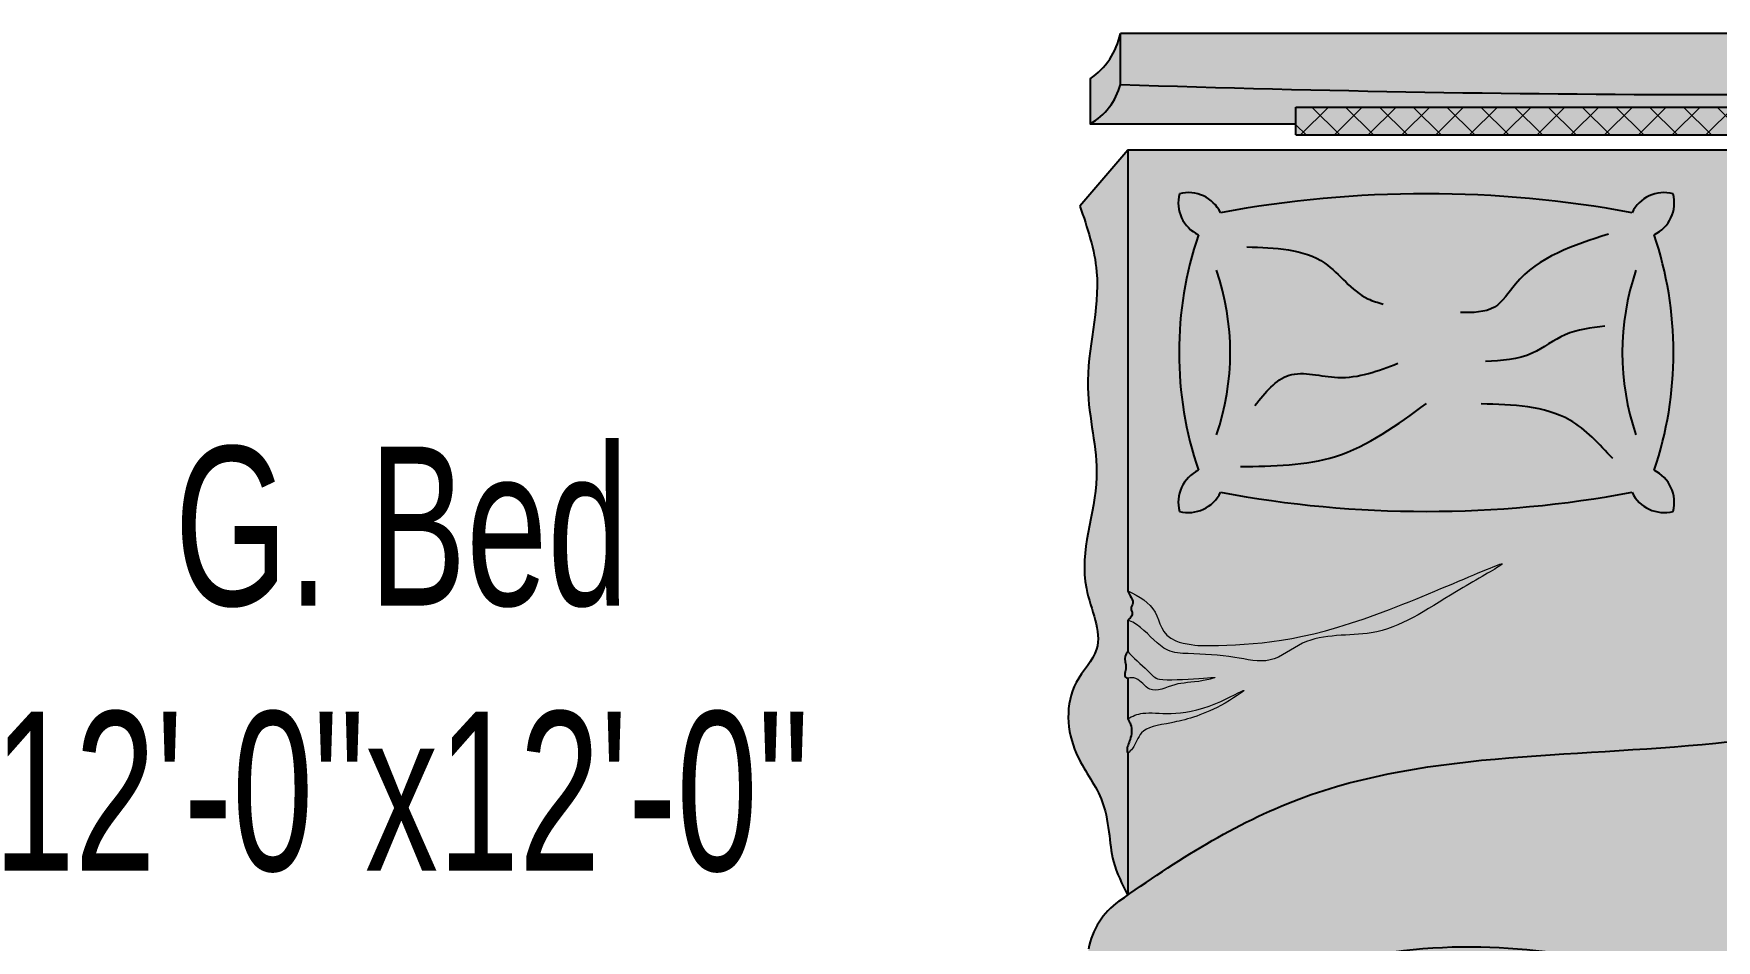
# Model space of a CAD drawing. Header units: inches. Extents: x 64086 to 138972, y -13497 to 16809.
# Drawn here: x 100454.3 to 100538.9, y -10413.9 to -10368.3 of the extents above; entities that cross this region are included whole.
import ezdxf

# ---------------------------------------------------------------- set-up
doc = ezdxf.new("R2010")
doc.units = ezdxf.units.IN
doc.header["$LTSCALE"] = 0.5
doc.header["$MEASUREMENT"] = 0
doc.layers.add('estofado', color=7, linetype='Continuous', lineweight=25)
doc.layers.add('Text-2', color=7, linetype='Continuous', lineweight=18)
doc.styles.add('STYLE1', font='ARIALN.TTF', dxfattribs={"width": 0.8})

# ---------------------------------------------------------------- blocks, each defined once
blk = doc.blocks.new('Cama Box Regencia LOLA')
at = {"layer": 'estofado', "lineweight": 5, "ltscale": 0.2}
h = blk.add_hatch(color=256, dxfattribs=at)
h.dxf.hatch_style = 1
h.set_gradient(color1=(139, 102, 75), color2=(43, 31, 23), one_color=1, tint=0.1299999952316284)
h.paths.add_polyline_path([(-0.8097611300671588, -0.06764348262976227), (-0.8097611300671588, 0, -0.1973270565007711), (-0.8500000000000227, -0.06000000000011596), (-0.8500000000000227, -0.1200000000000045, 0.2083477308151313)])
h = blk.add_hatch(color=256, dxfattribs=at)
h.dxf.hatch_style = 1
h.set_gradient(color1=(139, 102, 75), color2=(43, 31, 23), one_color=1, tint=0.1299999952316284, name='CURVED')
h.paths.add_polyline_path([(0.8097611300672725, 0), (-0.8097611300671588, 0), (-0.8097611300671588, -0.06764348262970543, 0.01663836806749312), (0.8097611300672725, -0.0676434823212162)])
h = blk.add_hatch(color=256, dxfattribs=at)
h.dxf.hatch_style = 1
h.set_gradient(color1=(139, 102, 75), color2=(43, 31, 23), one_color=1, tint=0.1299999952316284, name='INVCURVED')
h.paths.add_polyline_path([(0.8097611299908749, -0.06764348232377415, -0.0166383680667078), (-0.8097611300671588, -0.06764348262976227, -0.2083477308153698), (-0.8500000000001364, -0.1200000000000045), (-0.5763381074484641, -0.1200000000000045), (-0.5763381074485778, -0.0977075818103117), (0.5763381073808205, -0.0977075818103117), (0.5763381073808205, -0.1200000000000045), (0.8500000000000227, -0.1200000000000045, -0.2083477318100794)])
h = blk.add_hatch(color=256, dxfattribs=at)
h.dxf.hatch_style = 1
h.set_gradient(color1=(139, 102, 75), color2=(198, 169, 149), one_color=1, tint=0.6800000071525574, name='CYLINDER')
h.paths.add_polyline_path([(0.5763381073808205, -0.09770758181036854), (-0.5763381074484641, -0.0977075818103117), (-0.5763381074485778, -0.1348263709859339), (0.5763381073808205, -0.134826370985877)])
h = blk.add_hatch(dxfattribs=at)
h.set_pattern_fill('ANSI37,_O', color=256, scale=0.01)
h.set_pattern_definition([(45, (-24.74368160026529, -44.17612681992631), (-0.02245064030267288, 0.02245064030267288), []), (135, (-24.74368160026529, -44.17612681992631), (-0.02245064030267288, -0.02245064030267288), [])])
h.paths.add_polyline_path([(0.5763381073808205, -0.09770758181036854), (-0.5763381074484641, -0.0977075818103117), (-0.5763381074485778, -0.1348263709859339), (0.5763381073808205, -0.134826370985877)])
h = blk.add_hatch(color=256, dxfattribs=at)
h.dxf.hatch_style = 1
h.set_gradient(color1=(240, 232, 219), color2=(213, 190, 154), one_color=1, tint=0.7200000286102295)
edge = h.paths.add_edge_path()
edge.add_line((-0.8000000000000682, -0.1548023628405417), (-0.863597199697665, -0.2293271111754507))
edge.add_spline(control_points=[(-0.8635971996977787, -0.2293271111754507), (-0.8537222782123308, -0.258285373872468), (-0.8269013755602828, -0.3369378214810581), (-0.867491287656776, -0.459593275833015), (-0.8253488717912205, -0.6001498518888297), (-0.8771423076391329, -0.7139760714239287), (-0.8243323781925938, -0.8129899320257437), (-0.8850449872877562, -0.8716602542656915), (-0.879518062107536, -0.9542863467743246), (-0.8339551707063038, -1.008464155856984), (-0.824567292460074, -1.0599846301198), (-0.8208601923470269, -1.10465588717409), (-0.8073908324747663, -1.131238421004809), (-0.7999999999999545, -1.1458246415948)], knot_values=[0, 0, 0, 0, 0.09018023105643881, 0.2449351320798513, 0.3646438241986237, 0.5132330690395209, 0.5950634960661151, 0.646820388242338, 0.740988272125753, 0.8098674202588054, 0.8551784313864677, 0.8950360916221497, 0.9434986994854019, 0.9434986994854019, 0.9434986994854019, 0.9434986994854019], degree=3, periodic=0)
edge.add_line((-0.7999999999999545, -1.145824641594857), (-0.7999999999999545, -0.9571831923306604))
edge.add_spline(control_points=[(-0.8000000000001819, -0.9571831923294098), (-0.8003674620557604, -0.9560020588672273), (-0.8014778173377408, -0.9524330433489467), (-0.799534669348418, -0.9460450666617248), (-0.7963405736333016, -0.9382358308520793), (-0.7944188048602427, -0.928904014738464), (-0.7953122817383473, -0.919068339148339), (-0.7985341887020923, -0.9137677522519994), (-0.7999999999999545, -0.911356242470788)], knot_values=[0, 0, 0, 0, 0.003660913003178494, 0.01106213289003575, 0.01903160760236745, 0.02928736128191212, 0.03932861524520086, 0.04771003989559683, 0.04771003989559683, 0.04771003989559683, 0.04771003989559683], degree=3, periodic=0)
edge.add_line((-0.8000000000000682, -0.9113562424705037), (-0.7999999999999545, -0.8573491405791174))
edge.add_spline(control_points=[(-0.7999999999999545, -0.8573491405791174), (-0.8011509914009594, -0.8570771933481751), (-0.804102924754261, -0.8563797336621519), (-0.8039036519178353, -0.8498286502876908), (-0.8010279369466389, -0.841359554256826), (-0.805623441450507, -0.8302818657685407), (-0.8013184817582442, -0.8238273834048186), (-0.7999999999999545, -0.8218505664625013)], knot_values=[0, 0, 0, 0, 0.00323058810341826, 0.008285449190587369, 0.01595143776938798, 0.03158668717773788, 0.03848939718788134, 0.03848939718788134, 0.03848939718788134, 0.03848939718788134], degree=3, periodic=0)
edge.add_line((-0.7999999999999545, -0.8218505664625582), (-0.7999999999999545, -0.7800193173444541))
edge.add_spline(control_points=[(-0.7999999999999545, -0.7800193173443404), (-0.7985416092056994, -0.7788853679199974), (-0.7956241855360986, -0.7766169698310819), (-0.7929439183725435, -0.7707329795046576), (-0.7969680334608711, -0.7644035258254576), (-0.7912681985083054, -0.7566015403456845), (-0.7963938877088594, -0.7483952775559715), (-0.798936373489596, -0.7431699116222603), (-0.7999999999998408, -0.740983925853925)], knot_values=[0, 0, 0, 0, 0.005548127908248948, 0.01109869847316836, 0.01747460509478682, 0.02515561728524743, 0.03551924628982295, 0.04297298497359907, 0.04297298497359907, 0.04297298497359907, 0.04297298497359907], degree=3, periodic=0)
edge.add_line((-0.7999999999999545, -0.740983925853584), (-0.8000000000000682, -0.1548023628405417))
h = blk.add_hatch(color=256, dxfattribs=at)
h.dxf.hatch_style = 1
h.set_gradient(color1=(240, 232, 219), color2=(213, 190, 154), one_color=1, tint=0.7200000286102295, name='CURVED')
edge = h.paths.add_edge_path()
edge.add_spline(control_points=[(0.343533776195045, -0.8455058148597345), (0.2879313990920309, -0.8167160606696484), (0.2054770794474052, -0.7744470032542381), (0.09541933947593861, -0.7742416952675626), (-0.08853635023285733, -0.7276964167006668), (0.2428192566063672, -0.7672518992321216), (0.345087521536243, -0.8076697826234067), (0.3825206986321064, -0.8228555492498799)], knot_values=[0.005631510335742829, 0.005631510335742829, 0.005631510335742829, 0.005631510335742829, 0.1860138916206105, 0.2660015162584448, 0.3570871810327863, 0.5963901805690979, 0.7397317389089879, 0.7397317389089879, 0.7397317389089879, 0.7397317389089879], degree=3, periodic=0)
edge.add_spline(control_points=[(0.3825206986325611, -0.8228555492497662), (0.3974221570828149, -0.8135511441712424), (0.4121061736600495, -0.8037181558521524), (0.426684990653257, -0.7937075488799223)], knot_values=[1.358237767273279, 1.358237767273279, 1.358237767273279, 1.358237767273279, 1.409915662372559, 1.409915662372559, 1.409915662372559, 1.409915662372559], degree=3, periodic=0)
edge.add_spline(control_points=[(0.4266849905698109, -0.7937075489369931), (0.3998777739682282, -0.7821381809783361), (0.3476761897024971, -0.7634757898491671), (0.2670618099601825, -0.7565375622627357), (0.08357250727965493, -0.7192994417154637), (0.288524529784695, -0.7446405493717521), (0.4247448861246994, -0.7759943071475277), (0.4449816270193878, -0.7810438091316882)], knot_values=[0.1043639306803623, 0.1043639306803623, 0.1043639306803623, 0.1043639306803623, 0.1896363068641149, 0.2696239315019491, 0.3607095962762907, 0.6000125958126024, 0.6446217338078728, 0.6446217338078728, 0.6446217338078728, 0.6446217338078728], degree=3, periodic=0)
edge.add_spline(control_points=[(0.4449816270197289, -0.7810438091316882), (0.5029779388527231, -0.7406836481117693), (0.5966687145296419, -0.6736247633211292), (0.7071737530245628, -0.6656573253703186), (0.75170124833312, -0.667223830225339)], knot_values=[1.431590322817981, 1.431590322817981, 1.431590322817981, 1.431590322817981, 1.63814180148235, 1.770695287284994, 1.770695287284994, 1.770695287284994, 1.770695287284994], degree=3, periodic=0)
edge.add_arc((0.7481853615017826, -0.7671620038117339), 0.09999999999998879, 58.79200339781369, 87.98512997550938, ccw=False)
edge.add_line((0.8000000000000682, -0.6816328085782288), (0.8000000000000682, -0.154802362840428))
edge.add_line((0.8000000000000682, -0.154802362840428), (-0.7999999999999545, -0.154802362840428))
edge.add_line((-0.7999999999999545, -0.154802362840428), (-0.8000000000000682, -0.7409839258539819))
edge.add_spline(control_points=[(-0.7999999999998408, -0.740983925853925), (-0.7846451382113173, -0.74846387981205), (-0.7568940913494089, -0.7651582159765553), (-0.7559936909002545, -0.8096905380045314), (-0.7049413305308008, -0.8142555457367848), (-0.7013836936888538, -0.8139988647640735)], knot_values=[0.01222675870208364, 0.01222675870208364, 0.01222675870208364, 0.01222675870208364, 0.05947207820720335, 0.1062176618094138, 0.134458043575382, 0.134458043575382, 0.134458043575382, 0.134458043575382], degree=3, periodic=0)
edge.add_spline(control_points=[(-0.7013836936890812, -0.8139988647637892), (-0.6428309483887915, -0.8132695376718857), (-0.532520673001045, -0.8118955240036598), (-0.2390712668254764, -0.6717984706609172), (-0.3892411364554391, -0.7557901092520751), (-0.4591093260188472, -0.8070101468627513), (-0.5571511178645778, -0.7956527504697419), (-0.6084979509756749, -0.8409486634728296), (-0.663249805015198, -0.8266781836207997), (-0.6991149398675134, -0.8254126024436914), (-0.719552182989446, -0.8246914287938125)], knot_values=[0, 0, 0, 0, 0.2187005959148063, 0.4120203559900679, 0.4786136596093368, 0.604644403333072, 0.6969970394608518, 0.7456449795902802, 0.7925683322559657, 0.8547274388453193, 0.8547274388453193, 0.8547274388453193, 0.8547274388453193], degree=3, periodic=0)
edge.add_spline(control_points=[(-0.719552182978191, -0.8246914287921641), (-0.7293124663336812, -0.8248308281530967), (-0.7545977292818407, -0.8216412233076653), (-0.7742556984202338, -0.794819860189591), (-0.7939222919129634, -0.7820064600295495), (-0.7999999999998408, -0.7800193173443404)], knot_values=[0.1564883932805935, 0.1564883932805935, 0.1564883932805935, 0.1564883932805935, 0.184397548386913, 0.2313764834161266, 0.2505984550882281, 0.2505984550882281, 0.2505984550882281, 0.2505984550882281], degree=3, periodic=0)
edge.add_line((-0.8000000000000682, -0.7800193173444541), (-0.7999999999999545, -0.8218505664627287))
edge.add_spline(control_points=[(-0.7999999999999545, -0.8218505664625013), (-0.7938082505512511, -0.8290217081292894), (-0.7673857405620765, -0.8512914803976059), (-0.761910968346001, -0.8661369353891359), (-0.6555700939965163, -0.8510070218793544), (-0.7139793977868294, -0.8637526923380392), (-0.7379026254519658, -0.8623504601624177), (-0.7688129786438367, -0.8813042143888197), (-0.7854260296310258, -0.8561610219318254), (-0.7961930533253962, -0.8566031243811949), (-0.7999999999999545, -0.8573491405791174)], knot_values=[0.05957432218761405, 0.05957432218761405, 0.05957432218761405, 0.05957432218761405, 0.08075289116965, 0.1037414994169835, 0.1697200936249023, 0.1760361327243865, 0.2071371586311508, 0.2404744334261798, 0.2623408547027293, 0.2736604507987723, 0.2736604507987723, 0.2736604507987723, 0.2736604507987723], degree=3, periodic=0)
edge.add_line((-0.7999999999999545, -0.8573491405791174), (-0.8000000000000682, -0.9113562424721522))
edge.add_spline(control_points=[(-0.8000000000000682, -0.9113562424720385), (-0.7937204054647964, -0.9077594990848183), (-0.7710343135782978, -0.897879806532103), (-0.721306246807444, -0.9144666877443228), (-0.6268586829058904, -0.862430497409548), (-0.6896594748232019, -0.9045634991654197), (-0.7483442493064558, -0.9189273406958591), (-0.7835301183422416, -0.9229204327932621), (-0.7896301351460124, -0.9477657000142585), (-0.7975786973822778, -0.955260590410262), (-0.8000000000001819, -0.9571831923294098)], knot_values=[0.01385602633741752, 0.01385602633741752, 0.01385602633741752, 0.01385602633741752, 0.03487377758361038, 0.08886669095460016, 0.1078792274429341, 0.1267378491223226, 0.1587140219647659, 0.1937574699451985, 0.2174867851300671, 0.2267221218327879, 0.2267221218327879, 0.2267221218327879, 0.2267221218327879], degree=3, periodic=0)
edge.add_line((-0.7999999999999545, -0.9571831923292962), (-0.7999999999999545, -1.145824641594743))
edge.add_spline(control_points=[(-0.8000000000002956, -1.145824641594913), (-0.7271039467997298, -1.094596787649039), (-0.4885706936571523, -0.9465888221489536), (-0.07016409022253356, -0.9707493165000187), (0.237911901821235, -0.902164522332157), (0.3435337762145991, -0.8455058148431931)], knot_values=[0.1168958193629841, 0.1168958193629841, 0.1168958193629841, 0.1168958193629841, 0.3797203297758732, 0.9577018633805092, 1.313793384435871, 1.313793384435871, 1.313793384435871, 1.313793384435871], degree=3, periodic=0)
h.paths.add_polyline_path([(-0.6766340706021765, -0.6101327540145576, -0.3575266660906883), (-0.7312746368313583, -0.6354535276154252, -0.3575266660894137), (-0.7059538632299791, -0.5808129613865844, -0.1647847126465284), (-0.7059538632300928, -0.2676124402649407, -0.3575266660890756), (-0.7312746368312446, -0.2129718740360431, -0.3575266660908716), (-0.6766340706020628, -0.2382926476369676, -0.09256070439663334), (-0.1295169377724505, -0.2382926476369107, -0.3575266660898965), (-0.07487637154338245, -0.2129718740360431, -0.3575266660894428), (-0.1001971451446479, -0.2676124402649407, -0.1647847126465285), (-0.1001971451445343, -0.5808129613865844, -0.3575266660890756), (-0.07487637154338245, -0.635453527615482, -0.3575266660898963), (-0.1295169377724505, -0.6101327540146144, -0.09256070439665308)], flags=16)
h.paths.add_polyline_path([(0.07487637154338245, -0.6354535276157094, -0.3575266660910266), (0.1001971451446479, -0.5808129613865844, -0.1647847126465284), (0.1001971451445343, -0.2676124402649407, -0.3575266660890757), (0.07487637154338245, -0.2129718740360431, -0.3575266660898963), (0.1295169377724505, -0.2382926476369107, -0.0925607043966334), (0.6766340706020628, -0.2382926476369676, -0.3575266660908717), (0.7312746368312446, -0.2129718740360431, -0.3575266660894426), (0.7059538632299791, -0.2676124402649407, -0.1647847126465283), (0.7059538632300928, -0.5808129613865844, -0.3575266660890756), (0.7312746368312446, -0.635453527615482, -0.3575266660908716), (0.6766340706020628, -0.6101327540145576, -0.09256070439663351), (0.1295169377724505, -0.6101327540146144, -0.3575266660906303)], flags=16)
h = blk.add_hatch(color=256, dxfattribs=at)
h.dxf.hatch_style = 1
h.set_gradient(color1=(106, 82, 42), color2=(160, 123, 64), one_color=1, tint=0.4399999976158142, name='CURVED')
h.paths.add_polyline_path([(-0.1001971451445343, -0.2676124402650544, 0.3575266660914516), (-0.07487637154338245, -0.2129718740358157, 0.3575266660906303), (-0.1295169377724505, -0.2382926476369107, 0.09256070439663334), (-0.6766340706020628, -0.2382926476369676, 0.3575266660908717), (-0.7312746368312446, -0.2129718740360431, 0.3575266660886796), (-0.7059538632300928, -0.2676124402648838, 0.1647847126464969), (-0.7059538632300928, -0.5808129613864708, 0.3575266660910845), (-0.7312746368311309, -0.6354535276157094, 0.3575266660898384), (-0.6766340706021765, -0.6101327540146144, 0.09256070439665308), (-0.1295169377724505, -0.6101327540146144, 0.3575266660898963), (-0.07487637154338245, -0.635453527615482, 0.3575266660883126), (-0.1001971451444206, -0.5808129613866413, 0.164784712646497)])
h = blk.add_hatch(color=256, dxfattribs=at)
h.dxf.hatch_style = 1
h.set_gradient(color1=(206, 178, 131), color2=(227, 212, 186), one_color=1, tint=0.8100000023841858, name='CYLINDER')
edge = h.paths.add_edge_path()
edge.add_arc((0.7481853614966667, -0.7671620038115634), 0.0999999999999888, 342.0511336145293, 447.9851299725767)
edge.add_spline(control_points=[(0.75170124833312, -0.667223830225339), (0.7071737530245628, -0.6656573253703186), (0.5966687145298692, -0.6736247633211292), (0.5029779388527231, -0.7406836481117125), (0.4449816270195015, -0.7810438091316314)], knot_values=[1.431590322817835, 1.431590322817835, 1.431590322817835, 1.431590322817835, 1.564143808620479, 1.770695287284994, 1.770695287284994, 1.770695287284994, 1.770695287284994], degree=3, periodic=0)
edge.add_spline(control_points=[(0.4449816270195015, -0.7810438091316314), (0.4388957332065502, -0.7852790380018178), (0.4327996148541615, -0.7895089160493285), (0.4266849906533707, -0.7937075488798087)], knot_values=[1.409915662372815, 1.409915662372815, 1.409915662372815, 1.409915662372815, 1.431590322817835, 1.431590322817835, 1.431590322817835, 1.431590322817835], degree=3, periodic=0)
edge.add_spline(control_points=[(0.4266849906533707, -0.7937075488798087), (0.4121061736600495, -0.8037181558521524), (0.3974221570825875, -0.8135511441712993), (0.38252069863222, -0.8228555492498799)], knot_values=[1.358237767273037, 1.358237767273037, 1.358237767273037, 1.358237767273037, 1.409915662372815, 1.409915662372815, 1.409915662372815, 1.409915662372815], degree=3, periodic=0)
edge.add_line((0.3825206986330159, -0.8228555492493115), (0.343533776286904, -0.8455058148063586))
edge.add_spline(control_points=[(0.3435337761924302, -0.8455058148550165), (0.2379119018048641, -0.902164522335795), (-0.07016409023117376, -0.9707493164995071), (-0.4885706936571523, -0.9465888221488967), (-0.7271039467997298, -1.094596787649039), (-0.8000000000000682, -1.145824641594743)], knot_values=[0.1168958193630798, 0.1168958193630798, 0.1168958193630798, 0.1168958193630798, 0.472987340393773, 1.050968873998409, 1.313793384411202, 1.313793384411202, 1.313793384411202, 1.313793384411202], degree=3, periodic=0)
edge.add_spline(control_points=[(-0.8000000000000682, -1.145824641594743), (-0.8038896190357718, -1.148558079512441), (-0.8077744942224854, -1.151305646504738), (-0.8116551946761774, -1.1540656475172)], knot_values=[0.1028719158199011, 0.1028719158199011, 0.1028719158199011, 0.1028719158199011, 0.1168958193630799, 0.1168958193630799, 0.1168958193630799, 0.1168958193630799], degree=3, periodic=0)
edge.add_arc((-0.7536973518524519, -1.235557294053706), 0.1000000000000352, 125.4208969883762, 169.6981795679069)
edge.add_spline(control_points=[(-0.852085287466366, -1.217673946333093), (-0.8521399740518518, -1.217974812833916), (-0.8565649010855623, -1.242328483616745), (-0.8662697220019027, -1.297321141147904), (-0.8487158298532904, -1.348967421722421), (-0.8348745804664759, -1.381844109035796)], knot_values=[0.3128349436863077, 0.3128349436863077, 0.3128349436863077, 0.3128349436863077, 0.3137509534211996, 0.386958004641742, 0.4759027329026081, 0.4759027329026081, 0.4759027329026081, 0.4759027329026081], degree=3, periodic=0)
edge.add_spline(control_points=[(-0.8348745804664759, -1.38184410903591), (-0.8226532004149476, -1.36782329839906), (-0.8056354908857202, -1.352141651537124), (-0.7460155199962628, -1.321708020003371)], knot_values=[0.006245697065623623, 0.006245697065623623, 0.006245697065623623, 0.006245697065623623, 0.05547592591471932, 0.05547592591471932, 0.05547592591471932, 0.05547592591471932], degree=3, periodic=0)
edge.add_spline(control_points=[(-0.7460155200169538, -1.321708019985465), (-0.6188339616464873, -1.250809435742781), (-0.3488365122128698, -1.179158668568903), (0.03381488489310414, -1.279726484458706), (0.3977250465933366, -1.412092721352792), (0.6449024721503065, -1.106270719748693), (0.7873766543807506, -1.256744909425322), (0.8547271521993025, -1.327877176513539)], knot_values=[0.09918525235884462, 0.09918525235884462, 0.09918525235884462, 0.09918525235884462, 0.5236467270390676, 0.9270872950244264, 1.289918234564769, 1.564439021262726, 1.810554634340499, 1.810554634340499, 1.810554634340499, 1.810554634340499], degree=3, periodic=0)
edge.add_arc((0.5509678495186563, -1.223443291813453), 0.3212104454069235, 341.0267878798242, 383.7782184284114)
edge.add_arc((1.292676354991499, -0.9435407756057543), 0.4723459732861395, 162.0511336103901, 198.5657216587826, ccw=False)
h = blk.add_hatch(color=256, dxfattribs=at)
h.dxf.hatch_style = 1
h.set_gradient(color1=(240, 232, 219), color2=(137, 106, 57), one_color=1, tint=0.3799999952316284, name='CURVED')
edge = h.paths.add_edge_path()
edge.add_spline(control_points=[(-0.719552182989446, -0.8246914287938125), (-0.6991149398675134, -0.8254126024436914), (-0.663249805015198, -0.8266781836207997), (-0.6084979509756749, -0.8409486634728296), (-0.5571511178645778, -0.7956527504697419), (-0.4591093260188472, -0.8070101468627513), (-0.3892411364554391, -0.7557901092520751), (-0.2390712668254764, -0.6717984706609172), (-0.532520673001045, -0.8118955240036598), (-0.6428309483887915, -0.8132695376718857), (-0.7013836936890812, -0.8139988647637892)], knot_values=[0, 0, 0, 0, 0.06215910658935364, 0.1090824592550391, 0.1577303993844675, 0.2500830355122473, 0.3761137792359825, 0.4427070828552514, 0.636026842930513, 0.8547274388453193, 0.8547274388453193, 0.8547274388453193, 0.8547274388453193], degree=3, periodic=0)
edge.add_spline(control_points=[(-0.7013836936888538, -0.8139988647640735), (-0.7049413305308008, -0.8142555457367848), (-0.7559936909002545, -0.8096905380045314), (-0.7568940913494089, -0.7651582159765553), (-0.7846451382113173, -0.74846387981205), (-0.7999999999998408, -0.740983925853925)], knot_values=[0.01222675870208365, 0.01222675870208365, 0.01222675870208365, 0.01222675870208365, 0.04046714046805186, 0.08721272407026232, 0.134458043575382, 0.134458043575382, 0.134458043575382, 0.134458043575382], degree=3, periodic=0)
edge.add_spline(control_points=[(-0.7999999999998408, -0.740983925853925), (-0.798936373489596, -0.7431699116222603), (-0.7963938877088594, -0.7483952775559715), (-0.7912681985083054, -0.7566015403456845), (-0.7969680334608711, -0.7644035258254576), (-0.7929439183725435, -0.7707329795046576), (-0.7956241855360986, -0.7766169698310819), (-0.7985416092056994, -0.7788853679199974), (-0.7999999999999545, -0.7800193173443404)], knot_values=[0, 0, 0, 0, 0.007453738683776123, 0.01781736768835163, 0.02549837987881225, 0.03187428650043071, 0.03742485706535012, 0.04297298497359907, 0.04297298497359907, 0.04297298497359907, 0.04297298497359907], degree=3, periodic=0)
edge.add_spline(control_points=[(-0.7999999999998408, -0.7800193173443404), (-0.7939222919129634, -0.7820064600295495), (-0.7742556984202338, -0.794819860189591), (-0.7545977292818407, -0.8216412233076653), (-0.7293124663336812, -0.8248308281530967), (-0.719552182978191, -0.8246914287921641)], knot_values=[0.1564883932805935, 0.1564883932805935, 0.1564883932805935, 0.1564883932805935, 0.175710364952695, 0.2226892999819086, 0.2505984550882281, 0.2505984550882281, 0.2505984550882281, 0.2505984550882281], degree=3, periodic=0)
h = blk.add_hatch(color=256, dxfattribs=at)
h.dxf.hatch_style = 1
h.set_gradient(color1=(240, 232, 219), color2=(137, 106, 57), one_color=1, tint=0.3799999952316284, name='CURVED')
edge = h.paths.add_edge_path()
edge.add_spline(control_points=[(0.3825206986321064, -0.8228555492498799), (0.345087521536243, -0.8076697826234067), (0.2428192566063672, -0.7672518992321216), (-0.08853635023285733, -0.7276964167006668), (0.09541933947593861, -0.7742416952675626), (0.2054770794474052, -0.7744470032542381), (0.2879313990920309, -0.8167160606696484), (0.343533776195045, -0.8455058148597345)], knot_values=[0.005631510335742784, 0.005631510335742784, 0.005631510335742784, 0.005631510335742784, 0.1489730686756328, 0.3882760682119444, 0.479361732986286, 0.5593493576241202, 0.7397317389089879, 0.7397317389089879, 0.7397317389089879, 0.7397317389089879], degree=3, periodic=0)
edge.add_line((0.343533776195045, -0.8455058148597914), (0.3825206986321064, -0.8228555492498799))
h = blk.add_hatch(color=256, dxfattribs=at)
h.dxf.hatch_style = 1
h.set_gradient(color1=(240, 232, 219), color2=(137, 106, 57), one_color=1, tint=0.3799999952316284, name='CURVED')
edge = h.paths.add_edge_path()
edge.add_spline(control_points=[(-0.7999999999999545, -0.8573491405791174), (-0.7961930533253962, -0.8566031243811949), (-0.7854260296310258, -0.8561610219318254), (-0.7688129786438367, -0.8813042143888197), (-0.7379026254519658, -0.8623504601624177), (-0.7139793977868294, -0.8637526923380392), (-0.6555700939965163, -0.8510070218793544), (-0.761910968346001, -0.8661369353891359), (-0.7673857405620765, -0.8512914803976059), (-0.7938082505512511, -0.8290217081292894), (-0.7999999999999545, -0.8218505664625013)], knot_values=[0.05957432218761405, 0.05957432218761405, 0.05957432218761405, 0.05957432218761405, 0.0708939182836571, 0.0927603395602066, 0.1260976143552356, 0.1571986402619999, 0.1635146793614841, 0.2294932735694029, 0.2524818818167364, 0.2736604507987723, 0.2736604507987723, 0.2736604507987723, 0.2736604507987723], degree=3, periodic=0)
edge.add_spline(control_points=[(-0.7999999999999545, -0.8218505664625013), (-0.8013184817582442, -0.8238273834048186), (-0.805623441450507, -0.8302818657685407), (-0.8010279369466389, -0.841359554256826), (-0.8039036519178353, -0.8498286502876908), (-0.804102924754261, -0.8563797336621519), (-0.8011509914009594, -0.8570771933481751), (-0.7999999999999545, -0.8573491405791174)], knot_values=[0, 0, 0, 0, 0.00690271001014346, 0.02253795941849335, 0.03020394799729397, 0.03525880908446308, 0.03848939718788134, 0.03848939718788134, 0.03848939718788134, 0.03848939718788134], degree=3, periodic=0)
h = blk.add_hatch(color=256, dxfattribs=at)
h.dxf.hatch_style = 1
h.set_gradient(color1=(240, 232, 219), color2=(137, 106, 57), one_color=1, tint=0.3799999952316284, name='CURVED')
edge = h.paths.add_edge_path()
edge.add_spline(control_points=[(-0.8000000000001819, -0.9571831923294098), (-0.7975786973822778, -0.955260590410262), (-0.7896301351460124, -0.9477657000142585), (-0.7835301183422416, -0.9229204327932621), (-0.7483442493064558, -0.9189273406958591), (-0.6896594748232019, -0.9045634991654197), (-0.6268586829058904, -0.862430497409548), (-0.721306246807444, -0.9144666877443228), (-0.7710343135782978, -0.897879806532103), (-0.7937204054647964, -0.9077594990848183), (-0.8000000000000682, -0.9113562424720385)], knot_values=[0.01385602633741753, 0.01385602633741753, 0.01385602633741753, 0.01385602633741753, 0.02309136304013831, 0.04682067822500691, 0.08186412620543948, 0.1138402990478828, 0.1326989207272713, 0.1517114572156052, 0.205704370586595, 0.2267221218327879, 0.2267221218327879, 0.2267221218327879, 0.2267221218327879], degree=3, periodic=0)
edge.add_spline(control_points=[(-0.7999999999999545, -0.911356242470788), (-0.7985341887020923, -0.9137677522519994), (-0.7953122817383473, -0.919068339148339), (-0.7944188048602427, -0.928904014738464), (-0.7963405736333016, -0.9382358308520793), (-0.799534669348418, -0.9460450666617248), (-0.8014778173377408, -0.9524330433489467), (-0.8003674620557604, -0.9560020588672273), (-0.8000000000001819, -0.9571831923294098)], knot_values=[0, 0, 0, 0, 0.008381424650395966, 0.01842267861368471, 0.02867843229322938, 0.03664790700556108, 0.04404912689241833, 0.04771003989559683, 0.04771003989559683, 0.04771003989559683, 0.04771003989559683], degree=3, periodic=0)
h = blk.add_hatch(color=256, dxfattribs=at)
h.dxf.hatch_style = 1
h.set_gradient(color1=(206, 178, 131), color2=(233, 221, 200), one_color=1, tint=0.8500000238418579, name='CURVED')
edge = h.paths.add_edge_path()
edge.add_spline(control_points=[(0.9233883396182136, -2.254908822900802), (0.9143712174658276, -2.237158585978875), (0.8971704820246487, -2.203298877287921), (0.929510580184342, -2.140290914518346), (0.8486515681192941, -2.109578611482391), (0.9047062348403188, -2.046222426005954), (0.8299480774321637, -1.990932361540615), (0.938747920058745, -1.926924968017261), (0.8590435458045249, -1.86767849203585), (0.8322262745575699, -1.826028043643362), (0.8247981799574973, -1.810442049687992)], knot_values=[0, 0, 0, 0, 0.05758329000353637, 0.1098437972159638, 0.1698138218664433, 0.2255174829302509, 0.2824861515521905, 0.3632291183773252, 0.45098420656959, 0.5012091817853866, 0.5012091817853866, 0.5012091817853866, 0.5012091817853866], degree=3, periodic=0)
edge.add_spline(control_points=[(0.8247981799572699, -1.810442049688447), (0.851243023799384, -1.769990096378137), (0.8869160776755507, -1.705010622333873), (0.9070359522544322, -1.586338752195843), (0.8536462472426365, -1.488247672851344), (0.8944567470317679, -1.387739666353696), (0.8643796102055603, -1.342420998864782), (0.8547271521993025, -1.327877176513539)], knot_values=[0, 0, 0, 0, 0.1438744691785906, 0.2224893870322766, 0.3492927143212738, 0.4561786976395368, 0.5066917301592303, 0.5066917301592303, 0.5066917301592303, 0.5066917301592303], degree=3, periodic=0)
edge.add_spline(control_points=[(0.8547271521993025, -1.327877176513539), (0.7873766543807506, -1.256744909425322), (0.6449024721503065, -1.106270719748693), (0.3977250465933366, -1.412092721352792), (0.03381488489310414, -1.279726484458706), (-0.3488365122128698, -1.179158668568903), (-0.6188339616464873, -1.250809435742781), (-0.7460155200169538, -1.321708019985465)], knot_values=[0.09918525235884457, 0.09918525235884457, 0.09918525235884457, 0.09918525235884457, 0.3453008654366168, 0.6198216521345741, 0.9826525916749167, 1.386093159660275, 1.810554634340499, 1.810554634340499, 1.810554634340499, 1.810554634340499], degree=3, periodic=0)
edge.add_spline(control_points=[(-0.7460155199962628, -1.321708020003371), (-0.8056354908857202, -1.352141651537124), (-0.8226532004149476, -1.36782329839906), (-0.8348745804664759, -1.38184410903591)], knot_values=[0.006245697065623626, 0.006245697065623626, 0.006245697065623626, 0.006245697065623626, 0.05547592591471932, 0.05547592591471932, 0.05547592591471932, 0.05547592591471932], degree=3, periodic=0)
edge.add_spline(control_points=[(-0.8348745804664759, -1.38184410903591), (-0.8364250716851984, -1.383622888820184), (-0.8378983647115774, -1.385374937005849), (-0.8393716577378427, -1.387126985191514)], knot_values=[0, 0, 0, 0, 0.006245697065623623, 0.006245697065623623, 0.006245697065623623, 0.006245697065623623], degree=3, periodic=0)
edge.add_arc((-0.6180450437709624, -1.576392779500168), 0.2912164331649039, 139.4648411061638, 203.3711573294546)
edge.add_arc((-0.7011750866292914, -1.609837078845487), 0.2016528082906132, 204.0179006417974, 212.6189639884946)
edge.add_spline(control_points=[(-0.8710220093900034, -1.718537943240506), (-0.8696870122217888, -1.721658691442997), (-0.8597709916446092, -1.746046247230936), (-0.8464685798230676, -1.804421032451444), (-0.8889886899278281, -1.889951451602371), (-0.8378676506146121, -1.973422824210047), (-0.8371590179440318, -2.05992368952792), (-0.8871569320951949, -2.144598622072579), (-0.908935644436724, -2.210906123939594), (-0.9233883398977696, -2.254908823284268)], knot_values=[0, 0, 0, 0, 0.01015006490093628, 0.07858295845119123, 0.1732273504791735, 0.2688802694005398, 0.3498050162211251, 0.4202002266429895, 0.5590752189863636, 0.5590752189863636, 0.5590752189863636, 0.5590752189863636], degree=3, periodic=0)
edge.add_ellipse((-0.9040800600764669, -2.258882422916315), major_axis=(0.02678801718332123, 0.02678801718332124), ratio=0.4535320972039226, start_angle=91.88892384720953, end_angle=106.6319524287637, ccw=False)
edge.add_ellipse((-0.8772920428931457, -2.232094405732994), major_axis=(0.07729204289273638, 0.07729204289273639), ratio=0.168252450050839, start_angle=-6.260734153329395e-10, end_angle=110.97777841448749, ccw=False)
edge.add_line((-0.8000000000002956, -2.154802362840428), (0.7999592378284888, -2.154802362840428))
edge.add_arc((0.9462065466516378, -2.098298447668867), 0.1567831871334379, 200.9447658774159, 201.1244713640487, ccw=False)
edge.add_arc((1.11597932755376, -2.004946707326951), 0.3497136727815615, 205.2898146244752, 205.3730108333857)
edge.add_ellipse((0.877292042893032, -2.232094405732994), major_axis=(-0.07729204289273639, 0.07729204289273639), ratio=0.168252450050839, start_angle=249.0222215855125, end_angle=359.9999999996835, ccw=False)
edge.add_ellipse((0.9040800600763532, -2.258882422916315), major_axis=(-0.02678801718332124, 0.02678801718332124), ratio=0.4535320972039226, start_angle=253.3680475712363, end_angle=268.1110761527904, ccw=False)
at = {"layer": 'estofado', "ltscale": 0.2}
for p, q in [((-0.8097611300671588, -0.06764348262970543), (-0.8097611300671588, 0)), ((-0.5763381074485778, -0.09770758181036854), (0.5763381073808205, -0.09770758181036854)), ((-0.5763381074485778, -0.1348263709859339), (-0.5763381074485778, -0.09770758181036854)), ((-0.7999999999999545, -0.154802362840428), (-0.8635971996977787, -0.2293271111754507)), ((-0.5763381074485778, -0.1348263709859339), (0.5763381073808205, -0.1348263709859339))]:
    blk.add_line(p, q, dxfattribs=at)
for points in [[(0.8097611300672725, 0), (-0.8097611300671588, 0)], [(-0.8500000000000227, -0.06000000000011596), (-0.8500000000000227, -0.1200000000000045), (-0.5763381074485778, -0.1200000000000045)], [(0.8000000000000682, -0.6816328085741361), (0.8000000000000682, -0.154802362840428), (-0.7999999999999545, -0.154802362840428), (-0.7999999999999545, -0.7409839258540956)], [(-0.7999999999999545, -0.7800193173443404), (-0.7999999999999545, -0.8218505664625013)], [(-0.7999999999999545, -0.8573491405790605), (-0.7999999999999545, -0.9113562424710153)], [(-0.7999999999999545, -0.9571831923292393), (-0.7999999999999545, -1.1458246415948)]]:
    blk.add_lwpolyline(points, dxfattribs=at)
for centre, radius, start, end in [((-0.9029365906352496, 0.0189948651997156), 0.09509191004509374, 303.8271063535092, 348.4775023778618), ((-0.8899769538815008, -0.04763435346416145), 0.08267371795300178, 298.9175773754458, 345.9938957157011), ((-4.634330252883956e-09, 24.25977121121599), 24.3408877974203, 268.0935593847751, 271.9064406368757), ((-0.6852907786285414, -0.2248498560688859), 0.04749317500830402, 165.5166463038571, 244.209945069049), ((-0.7193966547980608, -0.2589557322385758), 0.04749317500830402, 25.79005493108792, 104.4833536962803), ((-0.4030755041873135, -1.703357436968531), 1.490385562932656, 79.42346065608027, 100.5765393439127), ((-0.08675435357656625, -0.2589557322385758), 0.04749317500830402, 75.51664630371964, 154.2099450689121), ((-0.120860229745972, -0.2248498560688859), 0.04749317500830402, 295.790054930951, 14.48335369614292), ((-0.243690300061985, -0.4242127008258194), 0.4880688921049917, 161.2852469077218, 198.7147530922607), ((-0.562460708312642, -0.4242127008258194), 0.4880688921049917, 341.2852469077392, 18.71475309227822), ((-1.00246185800836, -0.4242127008257626), 0.3387897965243698, 341.1598423418016, 18.84015765820971), ((0.1963108496339601, -0.4242127008257626), 0.3387897965243698, 161.1598423417903, 198.8401576581984), ((-0.6852907786285414, -0.6235755455826393), 0.04749317500830402, 115.790054930951, 194.4833536961429), ((-0.120860229745972, -0.6235755455826393), 0.04749317500830402, 345.516646303857, 64.20994506904903), ((-0.7193966547980608, -0.5894696694129493), 0.04749317500830402, 255.5166463037197, 334.2099450689121), ((-0.4030755041873135, 0.8549320353169492), 1.490385562932656, 259.4234606560873, 280.5765393439197), ((-0.08675435357656625, -0.5894696694129493), 0.04749317500830402, 205.7900549310879, 284.4833536962803), ((-0.7536973518525656, -1.235557294053876), 0.1, 125.4208969883012, 169.6981794711674)]:
    blk.add_arc(centre, radius, start, end, dxfattribs=at)
for points in [[(-0.8635971996977787, -0.2293271111754507), (-0.8413040898619784, -0.3167084096737085), (-0.8529872341972577, -0.4710216739422322), (-0.8414473762085208, -0.5901728495402381), (-0.8549105342034409, -0.7381509123035812), (-0.8414473762085208, -0.8188662278524816), (-0.8683736921983609, -0.8630674653346659), (-0.8683736921983609, -0.957235349218081), (-0.8353548947138734, -1.017684468816412), (-0.8250352833656507, -1.061804683582807), (-0.8188547401036885, -1.101180233921184), (-0.7999999999999545, -1.1458246415948)], [(-0.1609929429250769, -0.2668120520876869), (-0.2846550638793133, -0.3334615800485494), (-0.3125976275846369, -0.3638118740065579), (-0.3573768361287648, -0.371068853062809)], [(-0.641547568925148, -0.2836087781224137), (-0.5380530846530291, -0.3053423477139745), (-0.4806062218841589, -0.3526734247506624), (-0.460449429265168, -0.359722753048402)], [(-0.1657269282603693, -0.3891622340328809), (-0.218558481600553, -0.4005246932250088), (-0.262299323524303, -0.4250953309535248), (-0.3243911361614664, -0.4362581125853353)], [(-0.6307742774311009, -0.4946666993113809), (-0.5854215130632383, -0.4543849288471051), (-0.5207839709610198, -0.4572477632322602), (-0.4408934738504513, -0.4384959742387196)], [(-0.6501439432536245, -0.5758072434303472), (-0.5238064967659284, -0.5623418369194155), (-0.4028897501890469, -0.4921247481343585)], [(-0.1552772464440295, -0.5652394970176715), (-0.212282432418192, -0.5141514576802706), (-0.3302371516485891, -0.4924058446629829)], [(-0.7999999999998408, -0.740983925853925), (-0.7966272569032071, -0.7476309420544567), (-0.7933147012932977, -0.7574509105613174), (-0.795431657554559, -0.7648344357666588), (-0.793996892139603, -0.771046813206226), (-0.7959284683014403, -0.776250451080557), (-0.7999999999999545, -0.7800193173443404)], [(-0.7999999999999545, -0.8218505664625013), (-0.8032299754854648, -0.8279509487330756), (-0.8024756393654116, -0.8435679907410645), (-0.8037576592339519, -0.8511260199780395), (-0.8029884539123486, -0.8561220127506317), (-0.7999999999999545, -0.8573491405791174)], [(-0.7999999999999545, -0.911356242470788), (-0.7961506406419403, -0.9188014229053465), (-0.7949179850719474, -0.9287667297948019), (-0.7968229652281025, -0.9388440079064821), (-0.7995123625651104, -0.9463459855893461), (-0.8008570777324167, -0.9536240208278173), (-0.8000000000001819, -0.9571831923294098)]]:
    blk.add_spline(points, degree=3, dxfattribs=at)
at = {"layer": 'estofado', "lineweight": 5, "ltscale": 0.2}
blk.add_spline([(-0.7013836936890812, -0.8139988647637892), (-0.4856299658631542, -0.778217870050014), (-0.3054802712883884, -0.7080850162639649), (-0.3628006361525422, -0.7419825657147499), (-0.4762384740789685, -0.7968970928467911), (-0.5675161966694304, -0.81094653263807), (-0.6107989191383467, -0.8331552699843314), (-0.657591060455502, -0.8296486282370665), (-0.719552182989446, -0.8246914287938125)], degree=3, dxfattribs=at)
for points, knots in [([(0.3825206986321064, -0.8228555492498799), (0.345087521536243, -0.8076697826234067), (0.2428192566063672, -0.7672518992321216), (-0.08853635023285733, -0.7276964167006668), (0.09541933947593861, -0.7742416952675626), (0.2054770794474052, -0.7744470032542381), (0.2879313990920309, -0.8167160606696484), (0.343533776195045, -0.8455058148597345)], [0.005631510335742784, 0.005631510335742784, 0.005631510335742784, 0.005631510335742784, 0.1489730686756328, 0.3882760682119444, 0.479361732986286, 0.5593493576241202, 0.7397317389089879, 0.7397317389089879, 0.7397317389089879, 0.7397317389089879]), ([(-0.7999999999998408, -0.740983925853925), (-0.7846451382113173, -0.74846387981205), (-0.7568940913494089, -0.7651582159765553), (-0.7559936909002545, -0.8096905380045314), (-0.7049413305308008, -0.8142555457367848), (-0.7013836936888538, -0.8139988647640735)], [0.01222675870208364, 0.01222675870208364, 0.01222675870208364, 0.01222675870208364, 0.05947207820720335, 0.1062176618094138, 0.134458043575382, 0.134458043575382, 0.134458043575382, 0.134458043575382]), ([(-0.719552182978191, -0.8246914287921641), (-0.7293124663336812, -0.8248308281530967), (-0.7545977292818407, -0.8216412233076653), (-0.7742556984202338, -0.794819860189591), (-0.7939222919129634, -0.7820064600295495), (-0.7999999999998408, -0.7800193173443404)], [0.1564883932805935, 0.1564883932805935, 0.1564883932805935, 0.1564883932805935, 0.184397548386913, 0.2313764834161266, 0.2505984550882281, 0.2505984550882281, 0.2505984550882281, 0.2505984550882281]), ([(-0.7999999999999545, -0.8218505664625013), (-0.7938082505512511, -0.8290217081292894), (-0.7673857405620765, -0.8512914803976059), (-0.761910968346001, -0.8661369353891359), (-0.6555700939965163, -0.8510070218793544), (-0.7139793977868294, -0.8637526923380392), (-0.7379026254519658, -0.8623504601624177), (-0.7688129786438367, -0.8813042143888197), (-0.7854260296310258, -0.8561610219318254), (-0.7961930533253962, -0.8566031243811949), (-0.7999999999999545, -0.8573491405791174)], [0.05957432218761405, 0.05957432218761405, 0.05957432218761405, 0.05957432218761405, 0.08075289116965, 0.1037414994169835, 0.1697200936249023, 0.1760361327243865, 0.2071371586311508, 0.2404744334261798, 0.2623408547027293, 0.2736604507987723, 0.2736604507987723, 0.2736604507987723, 0.2736604507987723]), ([(-0.8000000000000682, -0.9113562424720385), (-0.7937204054647964, -0.9077594990848183), (-0.7710343135782978, -0.897879806532103), (-0.721306246807444, -0.9144666877443228), (-0.6268586829058904, -0.862430497409548), (-0.6896594748232019, -0.9045634991654197), (-0.7483442493064558, -0.9189273406958591), (-0.7835301183422416, -0.9229204327932621), (-0.7896301351460124, -0.9477657000142585), (-0.7975786973822778, -0.955260590410262), (-0.8000000000001819, -0.9571831923294098)], [0.01385602633741752, 0.01385602633741752, 0.01385602633741752, 0.01385602633741752, 0.03487377758361038, 0.08886669095460016, 0.1078792274429341, 0.1267378491223226, 0.1587140219647659, 0.1937574699451985, 0.2174867851300671, 0.2267221218327879, 0.2267221218327879, 0.2267221218327879, 0.2267221218327879])]:
    blk.add_open_spline(points, degree=3, knots=knots, dxfattribs=at)
at = {"layer": 'estofado', "ltscale": 0.2}
for points, knots in [([(-0.8116551946761774, -1.1540656475172), (-0.735045585778721, -1.099579968801038), (-0.493473113061782, -0.9463057365681493), (-0.07016409023117376, -0.9707493164995071), (0.2379119018048641, -0.902164522335795), (0.3435337761924302, -0.8455058148550165)], [0.1028719158199011, 0.1028719158199011, 0.1028719158199011, 0.1028719158199011, 0.3797203297758732, 0.9577018633805092, 1.313793384411202, 1.313793384411202, 1.313793384411202, 1.313793384411202]), ([(-0.7460155200169538, -1.321708019985465), (-0.6188339616464873, -1.250809435742781), (-0.3488365122128698, -1.179158668568903), (0.03381488489310414, -1.279726484458706), (0.3977250465933366, -1.412092721352792), (0.6449024721503065, -1.106270719748693), (0.7873766543807506, -1.256744909425322), (0.8547271521993025, -1.327877176513539)], [0.09918525235884462, 0.09918525235884462, 0.09918525235884462, 0.09918525235884462, 0.5236467270390676, 0.9270872950244264, 1.289918234564769, 1.564439021262726, 1.810554634340499, 1.810554634340499, 1.810554634340499, 1.810554634340499])]:
    blk.add_open_spline(points, degree=3, knots=knots, dxfattribs=at)

msp = doc.modelspace()

# ---------------------------------------------------------------- block references
at = {"layer": 'estofado', "lineweight": 5, "xscale": 37.82399019842543, "yscale": 37.82399019842543, "zscale": 37.82399019842543}
msp.add_blockref('Cama Box Regencia LOLA', (100539.5960216551, -10368.27630502411), dxfattribs=at)

# ---------------------------------------------------------------- texts
at = {"layer": 'Text-2', "insert": (100472.8221264232, -10410.5), "char_height": 8, "width": 62.64425284632307, "attachment_point": 8, "style": 'STYLE1'}
msp.add_mtext('G. Bed \\P12\'-0"x12\'-0"', dxfattribs=at)

doc.saveas('drawing.dxf')
